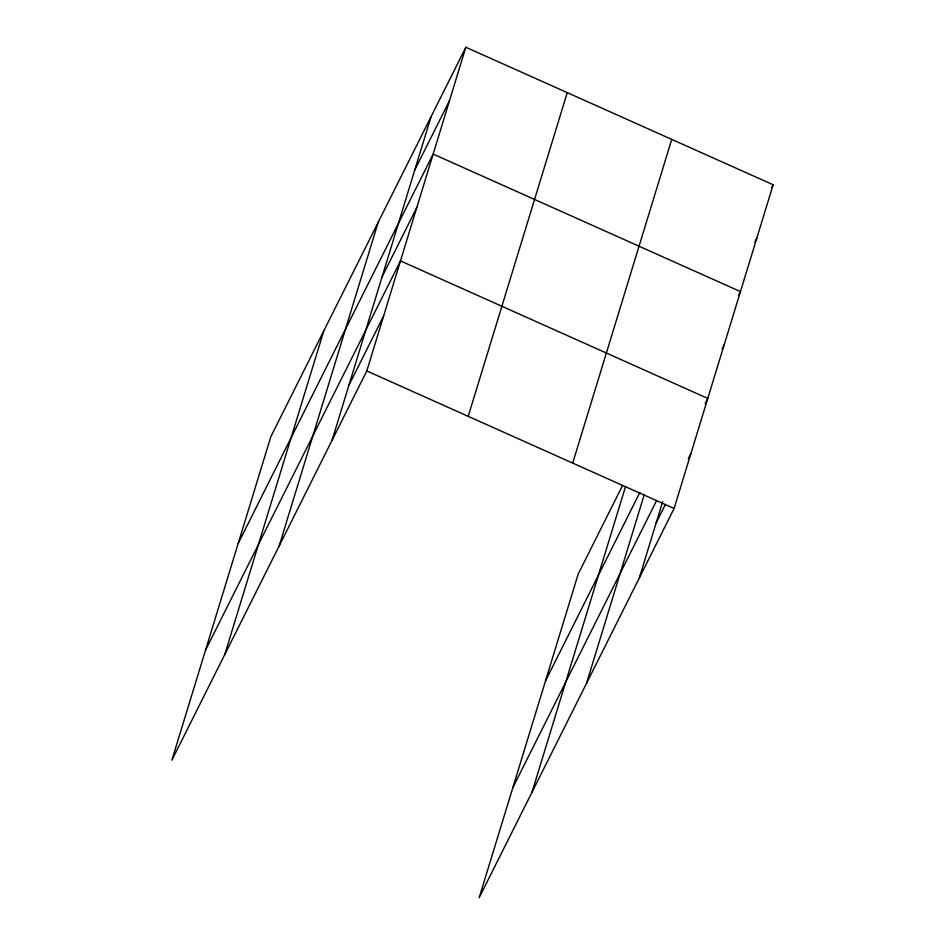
<?xml version="1.0" encoding="UTF-8"?>
<svg xmlns="http://www.w3.org/2000/svg" width="945" height="945" viewBox="0 0 945 945"><rect width="100%" height="100%" fill="white"/><g stroke="black" fill="none" stroke-linecap="round" stroke-linejoin="round"><path stroke-width="1.42" d="M224.721 654.672L323.769 330.974M279.188 545.903L378.224 222.205M332.049 440.346L431.085 116.648M465.838 47.25L270.896 436.531L171.86 760.229L366.802 370.948L465.838 47.25L773.14 184.771L674.104 508.469L479.162 897.75L578.198 574.052L622.471 485.647M468.212 416.332L567.248 92.634M572.694 463.085L671.73 139.387M532.023 792.182L625.472 486.758M586.491 683.424L644.242 494.66M639.352 577.856L662.658 501.665M414.749 170.053L449.501 100.654M238.223 543.351L433.153 154.07L740.455 291.592L738.494 295.513M382.063 276.873L416.816 207.475M205.537 650.172L400.479 260.891L707.77 398.412L705.147 403.645M348.882 385.312L383.635 315.913M771.829 187.382L773.14 184.771M754.831 242.109L756.803 238.175M545.513 680.872L639.871 492.439M722.145 348.929L724.118 344.996M512.828 787.693L656.503 500.791M656.184 522.833L665.363 504.5M688.314 458.668L690.937 453.435M366.802 370.948L674.104 508.469"/></g></svg>
